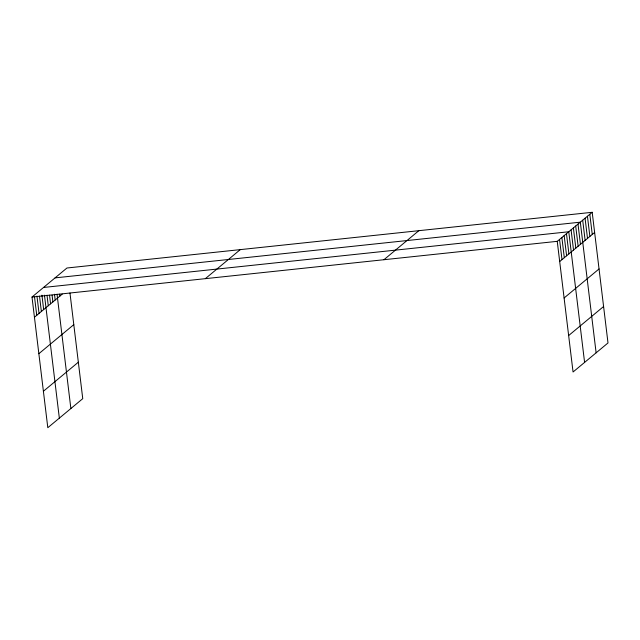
<?xml version="1.0" encoding="UTF-8"?>
<svg xmlns="http://www.w3.org/2000/svg" width="640" height="640" viewBox="0 0 640 640"><rect width="100%" height="100%" fill="white"/><g stroke="black" fill="none" stroke-linecap="round" stroke-linejoin="round"><path stroke-width="0.96" d="M69.968 293.008L82.752 398.664L47.808 427.704L32 297.048L66.944 268.008L592.192 212.296L608 342.952L573.056 371.992L557.248 241.336L592.192 212.296M34.448 317.248L62.256 294.136M38.856 353.696L73.792 324.656M43.4 391.248L78.336 362.208M205.336 278.664L240.272 249.624M383.92 259.728L418.856 230.68M559.696 261.536L594.632 232.496M564.104 297.984L599.048 268.944M568.648 335.544L603.592 306.504M55.064 277.88L580.312 222.176L596.12 352.824M43.528 287.464L568.776 231.76L584.592 362.408M32 297.048L557.248 241.336M589.816 214.272L592.256 234.472M587.44 216.248L589.88 236.448M585.064 218.224L587.504 238.424M582.688 220.2L585.128 240.4M578 224.088L580.448 244.288M575.696 226.008L578.144 246.208M573.392 227.92L575.832 248.12M571.088 229.84L573.528 250.04M566.472 233.672L568.92 253.872M564.168 235.592L566.608 255.792M561.864 237.504L564.304 257.704M559.552 239.424L562 259.624M59.648 294.184L59.88 296.104M57.04 294.232L70.872 408.536M54.504 294.232L55.2 300M52.08 295.184L52.896 301.912M49.536 295.176L50.584 303.832M47 295.168L48.28 305.752M44.464 295.16L59.344 418.12M41.92 295.152L43.672 309.584M39.504 296.112L41.36 311.496M36.96 296.104L39.056 313.416M34.536 297.056L36.752 315.336"/></g></svg>
